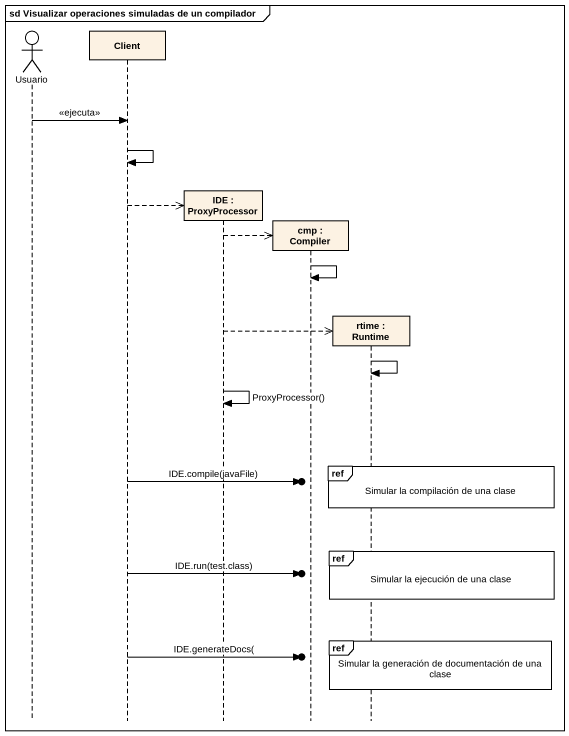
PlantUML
@startuml
mainframe sd Visualizar operaciones simuladas de un compilador
hide footbox
actor Usuario
participant Client
participant "IDE : ProxyProcessor" as IDE
participant "cmp : Compiler" as cmp
participant "rtime : Runtime" as rtime

Usuario -> Client : <<ejecuta>>
Client -> Client
Client -->> IDE **
IDE -->> cmp **
cmp -> cmp
IDE -->> rtime **
rtime -> rtime
IDE -> IDE : ProxyProcessor()
ref over rtime : Simular la compilación de una clase
Client ->o] : IDE.compile(javaFile)
ref over rtime : Simular la ejecución de una clase
Client ->o] : IDE.run(test.class)
ref over rtime : Simular la generación de documentación de una clase
Client ->o] : IDE.generateDocs(
@enduml
